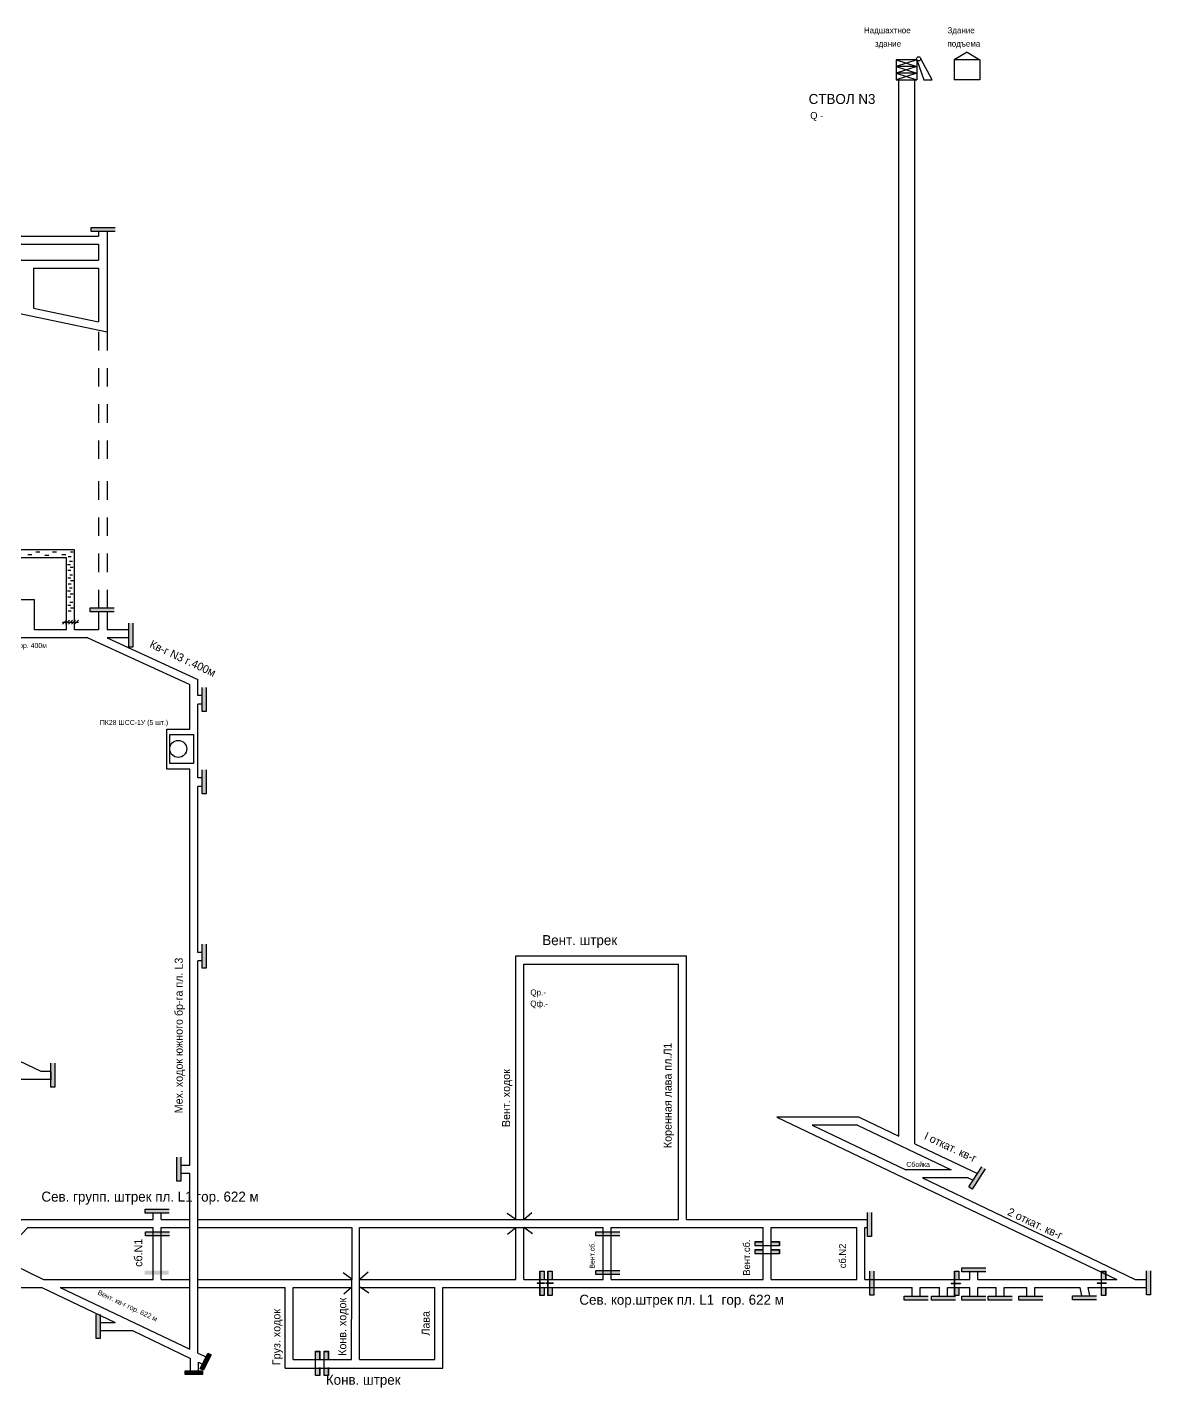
# Model space of a CAD drawing. Header units: millimetres. Extents: x -1214 to 420, y -473 to 386.
# Drawn here: x -142 to 420, y -358 to 322 of the extents above; entities that cross this region are included whole.
import ezdxf

# ---------------------------------------------------------------- set-up
doc = ezdxf.new("R2010")
doc.units = ezdxf.units.MM
doc.layers.add('Двери', color=7, linetype='Continuous')
doc.layers.add('Перемычки', color=7, linetype='Continuous')

msp = doc.modelspace()

# ---------------------------------------------------------------- hatches: boundary and pattern name
h = msp.add_hatch(color=256)
h.paths.add_polyline_path([(-50.15, -341.37), (-51.83, -340.54), (-55.66, -348.32), (-53.98, -349.15)])
h.paths.add_polyline_path([(-50.32, -341.43), (-51.78, -340.71), (-55.49, -348.26), (-54.03, -348.98)], flags=16)
h = msp.add_hatch(color=256)
h.paths.add_polyline_path([(-63.1, -349.37), (-63.1, -351.24), (-54.43, -351.24), (-54.43, -349.37)])
h.paths.add_polyline_path([(-62.97, -349.49), (-62.97, -351.11), (-54.55, -351.11), (-54.55, -349.49)], flags=16)
at = {"layer": 'Двери'}
h = msp.add_hatch(color=256, dxfattribs=at)
h.paths.add_polyline_path([(225.92, -284.8), (221.82, -284.8), (221.82, -287), (225.92, -287), (225.92, -286.9), (221.92, -286.9), (221.92, -284.9), (225.92, -284.9)])
h.paths.add_polyline_path([(229.92, -286.9), (225.92, -286.9), (225.92, -287), (229.92, -287)])
h.paths.add_polyline_path([(234.02, -284.8), (229.92, -284.8), (229.92, -284.9), (233.92, -284.9), (233.92, -286.9), (229.92, -286.9), (229.92, -287), (234.02, -287)])
h = msp.add_hatch(color=3, dxfattribs=at)
h.paths.add_polyline_path([(221.92, -284.9), (221.92, -286.9), (225.92, -286.9), (225.92, -284.9)])
h.paths.add_polyline_path([(233.92, -286.9), (233.92, -284.9), (229.92, -284.9), (229.92, -286.9)])
h = msp.add_hatch(color=256, dxfattribs=at)
h.paths.add_polyline_path([(225.92, -288.8), (221.82, -288.8), (221.82, -291), (225.92, -291), (225.92, -290.9), (221.92, -290.9), (221.92, -288.9), (225.92, -288.9)])
h.paths.add_polyline_path([(229.92, -290.9), (225.92, -290.9), (225.92, -291), (229.92, -291)])
h.paths.add_polyline_path([(234.02, -288.8), (229.92, -288.8), (229.92, -288.9), (233.92, -288.9), (233.92, -290.9), (229.92, -290.9), (229.92, -291), (234.02, -291)])
h = msp.add_hatch(color=3, dxfattribs=at)
h.paths.add_polyline_path([(221.92, -288.9), (221.92, -290.9), (225.92, -290.9), (225.92, -288.9)])
h.paths.add_polyline_path([(233.92, -290.9), (233.92, -288.9), (229.92, -288.9), (229.92, -290.9)])
h = msp.add_hatch(color=256, dxfattribs=at)
h.paths.add_polyline_path([(116.42, -303.67), (116.42, -299.57), (114.22, -299.57), (114.22, -303.67), (114.32, -303.67), (114.32, -299.67), (116.32, -299.67), (116.32, -303.67)])
h.paths.add_polyline_path([(114.32, -307.67), (114.32, -303.67), (114.22, -303.67), (114.22, -307.67)])
h.paths.add_polyline_path([(116.42, -311.77), (116.42, -307.67), (116.32, -307.67), (116.32, -311.67), (114.32, -311.67), (114.32, -307.67), (114.22, -307.67), (114.22, -311.77)])
h = msp.add_hatch(color=3, dxfattribs=at)
h.paths.add_polyline_path([(116.32, -299.67), (114.32, -299.67), (114.32, -303.67), (116.32, -303.67)])
h.paths.add_polyline_path([(114.32, -311.67), (116.32, -311.67), (116.32, -307.67), (114.32, -307.67)])
h = msp.add_hatch(color=256, dxfattribs=at)
h.paths.add_polyline_path([(120.42, -303.67), (120.42, -299.57), (118.22, -299.57), (118.22, -303.67), (118.32, -303.67), (118.32, -299.67), (120.32, -299.67), (120.32, -303.67)])
h.paths.add_polyline_path([(118.32, -307.67), (118.32, -303.67), (118.22, -303.67), (118.22, -307.67)])
h.paths.add_polyline_path([(120.42, -311.77), (120.42, -307.67), (120.32, -307.67), (120.32, -311.67), (118.32, -311.67), (118.32, -307.67), (118.22, -307.67), (118.22, -311.77)])
h = msp.add_hatch(color=3, dxfattribs=at)
h.paths.add_polyline_path([(120.32, -299.67), (118.32, -299.67), (118.32, -303.67), (120.32, -303.67)])
h.paths.add_polyline_path([(118.32, -311.67), (120.32, -311.67), (120.32, -307.67), (118.32, -307.67)])
h = msp.add_hatch(color=256, dxfattribs=at)
h.paths.add_polyline_path([(323.77, -303.67), (323.77, -299.57), (321.57, -299.57), (321.57, -303.67), (321.67, -303.67), (321.67, -299.67), (323.67, -299.67), (323.67, -303.67)])
h.paths.add_polyline_path([(321.67, -307.67), (321.67, -303.67), (321.57, -303.67), (321.57, -307.67)])
h.paths.add_polyline_path([(323.77, -311.77), (323.77, -307.67), (323.67, -307.67), (323.67, -311.67), (321.67, -311.67), (321.67, -307.67), (321.57, -307.67), (321.57, -311.77)])
h = msp.add_hatch(color=3, dxfattribs=at)
h.paths.add_polyline_path([(323.67, -299.67), (321.67, -299.67), (321.67, -303.67), (323.67, -303.67)])
h.paths.add_polyline_path([(321.67, -311.67), (323.67, -311.67), (323.67, -307.67), (321.67, -307.67)])
h = msp.add_hatch(color=256, dxfattribs=at)
h.paths.add_polyline_path([(397.2, -303.69), (397.2, -299.59), (395, -299.59), (395, -303.69), (395.1, -303.69), (395.1, -299.69), (397.1, -299.69), (397.1, -303.69)])
h.paths.add_polyline_path([(395.1, -307.69), (395.1, -303.69), (395, -303.69), (395, -307.69)])
h.paths.add_polyline_path([(397.2, -311.79), (397.2, -307.69), (397.1, -307.69), (397.1, -311.69), (395.1, -311.69), (395.1, -307.69), (395, -307.69), (395, -311.79)])
h = msp.add_hatch(color=3, dxfattribs=at)
h.paths.add_polyline_path([(397.1, -299.69), (395.1, -299.69), (395.1, -303.69), (397.1, -303.69)])
h.paths.add_polyline_path([(395.1, -311.69), (397.1, -311.69), (397.1, -307.69), (395.1, -307.69)])
h = msp.add_hatch(color=256, dxfattribs=at)
h.paths.add_polyline_path([(4.15, -343.7), (4.15, -339.6), (1.95, -339.6), (1.95, -343.7), (2.05, -343.7), (2.05, -339.7), (4.05, -339.7), (4.05, -343.7)])
h.paths.add_polyline_path([(2.05, -347.7), (2.05, -343.7), (1.95, -343.7), (1.95, -347.7)])
h.paths.add_polyline_path([(4.15, -351.8), (4.15, -347.7), (4.05, -347.7), (4.05, -351.7), (2.05, -351.7), (2.05, -347.7), (1.95, -347.7), (1.95, -351.8)])
h = msp.add_hatch(color=3, dxfattribs=at)
h.paths.add_polyline_path([(4.05, -339.7), (2.05, -339.7), (2.05, -343.7), (4.05, -343.7)])
h.paths.add_polyline_path([(2.05, -351.7), (4.05, -351.7), (4.05, -347.7), (2.05, -347.7)])
h = msp.add_hatch(color=256, dxfattribs=at)
h.paths.add_polyline_path([(8.54, -343.7), (8.54, -339.6), (6.34, -339.6), (6.34, -343.7), (6.44, -343.7), (6.44, -339.7), (8.44, -339.7), (8.44, -343.7)])
h.paths.add_polyline_path([(6.44, -347.7), (6.44, -343.7), (6.34, -343.7), (6.34, -347.7)])
h.paths.add_polyline_path([(8.54, -351.8), (8.54, -347.7), (8.44, -347.7), (8.44, -351.7), (6.44, -351.7), (6.44, -347.7), (6.34, -347.7), (6.34, -351.8)])
h = msp.add_hatch(color=3, dxfattribs=at)
h.paths.add_polyline_path([(8.44, -339.7), (6.44, -339.7), (6.44, -343.7), (8.44, -343.7)])
h.paths.add_polyline_path([(6.44, -351.7), (8.44, -351.7), (8.44, -347.7), (6.44, -347.7)])
at = {"layer": 'Перемычки'}
h = msp.add_hatch(color=256, dxfattribs=at)
h.paths.add_polyline_path([(-110.34, 219.98), (-106.24, 219.98), (-106.24, 220.08), (-110.24, 220.08), (-110.23, 222.08), (-106.23, 222.08), (-106.23, 222.18), (-110.33, 222.18)])
h.paths.add_polyline_path([(-106.24, 220.08), (-106.24, 219.98), (-98.14, 219.97), (-98.13, 222.17), (-106.23, 222.18), (-106.23, 222.08), (-98.23, 222.07), (-98.24, 220.07)])
h = msp.add_hatch(color=3, dxfattribs=at)
h.paths.add_polyline_path([(-110.23, 222.08), (-110.24, 220.08), (-106.24, 220.08), (-106.23, 222.08)])
h.paths.add_polyline_path([(-102.24, 220.07), (-102.23, 222.07), (-106.23, 222.08), (-106.24, 220.08)])
h.paths.add_polyline_path([(-102.24, 220.07), (-98.24, 220.07), (-98.23, 222.07), (-102.23, 222.07)])
h = msp.add_hatch(color=256, dxfattribs=at)
h.paths.add_polyline_path([(-110.77, 29.78), (-106.67, 29.78), (-106.67, 29.88), (-110.67, 29.88), (-110.67, 31.88), (-106.67, 31.88), (-106.67, 31.98), (-110.77, 31.98)])
h.paths.add_polyline_path([(-106.67, 29.88), (-106.67, 29.78), (-98.57, 29.77), (-98.57, 31.97), (-106.67, 31.98), (-106.67, 31.88), (-98.67, 31.87), (-98.67, 29.87)])
h = msp.add_hatch(color=3, dxfattribs=at)
h.paths.add_polyline_path([(-110.67, 31.88), (-110.67, 29.88), (-106.67, 29.88), (-106.67, 31.88)])
h.paths.add_polyline_path([(-102.67, 29.87), (-102.67, 31.87), (-106.67, 31.88), (-106.67, 29.88)])
h.paths.add_polyline_path([(-102.67, 29.87), (-98.67, 29.87), (-98.67, 31.87), (-102.67, 31.87)])
h = msp.add_hatch(color=256, dxfattribs=at)
h.paths.add_polyline_path([(-89.26, 12.14), (-89.26, 16.24), (-89.36, 16.24), (-89.36, 12.24), (-91.36, 12.24), (-91.36, 16.24), (-91.46, 16.24), (-91.46, 12.14)])
h.paths.add_polyline_path([(-89.36, 16.24), (-89.26, 16.24), (-89.26, 24.34), (-91.46, 24.34), (-91.46, 16.24), (-91.36, 16.24), (-91.36, 24.24), (-89.36, 24.24)])
h = msp.add_hatch(color=3, dxfattribs=at)
h.paths.add_polyline_path([(-91.36, 12.24), (-89.36, 12.24), (-89.36, 16.24), (-91.36, 16.24)])
h.paths.add_polyline_path([(-89.36, 20.24), (-91.36, 20.24), (-91.36, 16.24), (-89.36, 16.24)])
h.paths.add_polyline_path([(-89.36, 20.24), (-89.36, 24.24), (-91.36, 24.24), (-91.36, 20.24)])
h = msp.add_hatch(color=256, dxfattribs=at)
h.paths.add_polyline_path([(-52.55, -19.98), (-52.55, -15.88), (-52.65, -15.88), (-52.65, -19.88), (-54.65, -19.88), (-54.65, -15.88), (-54.75, -15.88), (-54.75, -19.98)])
h.paths.add_polyline_path([(-52.65, -15.88), (-52.55, -15.88), (-52.55, -7.78), (-54.75, -7.78), (-54.75, -15.88), (-54.65, -15.88), (-54.65, -7.88), (-52.65, -7.88)])
h = msp.add_hatch(color=3, dxfattribs=at)
h.paths.add_polyline_path([(-54.65, -19.88), (-52.65, -19.88), (-52.65, -15.88), (-54.65, -15.88)])
h.paths.add_polyline_path([(-52.65, -11.88), (-54.65, -11.88), (-54.65, -15.88), (-52.65, -15.88)])
h.paths.add_polyline_path([(-52.65, -11.88), (-52.65, -7.88), (-54.65, -7.88), (-54.65, -11.88)])
h = msp.add_hatch(color=256, dxfattribs=at)
h.paths.add_polyline_path([(-52.55, -61.06), (-52.55, -56.96), (-52.65, -56.96), (-52.65, -60.96), (-54.65, -60.96), (-54.65, -56.96), (-54.75, -56.96), (-54.75, -61.06)])
h.paths.add_polyline_path([(-52.65, -56.96), (-52.55, -56.96), (-52.55, -48.86), (-54.75, -48.86), (-54.75, -56.96), (-54.65, -56.96), (-54.65, -48.96), (-52.65, -48.96)])
h = msp.add_hatch(color=3, dxfattribs=at)
h.paths.add_polyline_path([(-54.65, -60.96), (-52.65, -60.96), (-52.65, -56.96), (-54.65, -56.96)])
h.paths.add_polyline_path([(-52.65, -52.96), (-54.65, -52.96), (-54.65, -56.96), (-52.65, -56.96)])
h.paths.add_polyline_path([(-52.65, -52.96), (-52.65, -48.96), (-54.65, -48.96), (-54.65, -52.96)])
h = msp.add_hatch(color=256, dxfattribs=at)
h.paths.add_polyline_path([(-52.55, -148.28), (-52.55, -144.18), (-52.65, -144.18), (-52.65, -148.18), (-54.65, -148.18), (-54.65, -144.18), (-54.75, -144.18), (-54.75, -148.28)])
h.paths.add_polyline_path([(-52.65, -144.18), (-52.55, -144.18), (-52.55, -136.08), (-54.75, -136.08), (-54.75, -144.18), (-54.65, -144.18), (-54.65, -136.18), (-52.65, -136.18)])
h = msp.add_hatch(color=3, dxfattribs=at)
h.paths.add_polyline_path([(-54.65, -148.18), (-52.65, -148.18), (-52.65, -144.18), (-54.65, -144.18)])
h.paths.add_polyline_path([(-52.65, -140.18), (-54.65, -140.18), (-54.65, -144.18), (-52.65, -144.18)])
h.paths.add_polyline_path([(-52.65, -140.18), (-52.65, -136.18), (-54.65, -136.18), (-54.65, -140.18)])
h = msp.add_hatch(color=256, dxfattribs=at)
h.paths.add_polyline_path([(-128.19, -207.7), (-128.19, -203.6), (-128.29, -203.6), (-128.29, -207.6), (-130.29, -207.6), (-130.29, -203.6), (-130.39, -203.6), (-130.39, -207.7)])
h.paths.add_polyline_path([(-128.29, -203.6), (-128.19, -203.6), (-128.19, -195.5), (-130.39, -195.5), (-130.39, -203.6), (-130.29, -203.6), (-130.29, -195.6), (-128.29, -195.6)])
h = msp.add_hatch(color=3, dxfattribs=at)
h.paths.add_polyline_path([(-130.29, -207.6), (-128.29, -207.6), (-128.29, -203.6), (-130.29, -203.6)])
h.paths.add_polyline_path([(-128.29, -199.6), (-130.29, -199.6), (-130.29, -203.6), (-128.29, -203.6)])
h.paths.add_polyline_path([(-128.29, -199.6), (-128.29, -195.6), (-130.29, -195.6), (-130.29, -199.6)])
h = msp.add_hatch(color=256, dxfattribs=at)
h.paths.add_polyline_path([(-65.23, -254.74), (-65.23, -250.64), (-65.33, -250.64), (-65.33, -254.64), (-67.33, -254.64), (-67.33, -250.64), (-67.43, -250.64), (-67.43, -254.74)])
h.paths.add_polyline_path([(-65.33, -250.64), (-65.23, -250.64), (-65.23, -242.54), (-67.43, -242.54), (-67.43, -250.64), (-67.33, -250.64), (-67.33, -242.64), (-65.33, -242.64)])
h = msp.add_hatch(color=3, dxfattribs=at)
h.paths.add_polyline_path([(-67.33, -254.64), (-65.33, -254.64), (-65.33, -250.64), (-67.33, -250.64)])
h.paths.add_polyline_path([(-65.33, -246.64), (-67.33, -246.64), (-67.33, -250.64), (-65.33, -250.64)])
h.paths.add_polyline_path([(-65.33, -246.64), (-65.33, -242.64), (-67.33, -242.64), (-67.33, -246.64)])
h = msp.add_hatch(color=256, dxfattribs=at)
h.paths.add_polyline_path([(330.43, -258.74), (332.64, -255.29), (332.56, -255.23), (330.4, -258.6), (328.72, -257.52), (330.87, -254.15), (330.79, -254.1), (328.58, -257.55)])
h.paths.add_polyline_path([(332.56, -255.23), (332.64, -255.29), (337.01, -248.47), (335.16, -247.28), (330.79, -254.1), (330.87, -254.15), (335.19, -247.42), (336.87, -248.5)])
h = msp.add_hatch(color=3, dxfattribs=at)
h.paths.add_polyline_path([(328.72, -257.52), (330.4, -258.6), (332.56, -255.23), (330.87, -254.15)])
h.paths.add_polyline_path([(334.71, -251.86), (333.03, -250.79), (330.87, -254.15), (332.56, -255.23)])
h.paths.add_polyline_path([(334.71, -251.86), (336.87, -248.5), (335.19, -247.42), (333.03, -250.79)])
h = msp.add_hatch(color=256, dxfattribs=at)
h.paths.add_polyline_path([(-83.33, -270.72), (-79.23, -270.73), (-79.23, -270.63), (-83.23, -270.62), (-83.23, -268.62), (-79.23, -268.63), (-79.23, -268.53), (-83.33, -268.52)])
h.paths.add_polyline_path([(-79.23, -270.63), (-79.23, -270.73), (-71.13, -270.74), (-71.13, -268.54), (-79.23, -268.53), (-79.23, -268.63), (-71.23, -268.64), (-71.23, -270.64)])
h = msp.add_hatch(color=3, dxfattribs=at)
h.paths.add_polyline_path([(-83.23, -268.62), (-83.23, -270.62), (-79.23, -270.63), (-79.23, -268.63)])
h.paths.add_polyline_path([(-75.23, -270.63), (-75.23, -268.63), (-79.23, -268.63), (-79.23, -270.63)])
h.paths.add_polyline_path([(-75.23, -270.63), (-71.23, -270.64), (-71.23, -268.64), (-75.23, -268.63)])
h = msp.add_hatch(color=256, dxfattribs=at)
h.paths.add_polyline_path([(280.16, -282.32), (280.16, -278.22), (280.06, -278.22), (280.06, -282.22), (278.06, -282.22), (278.06, -278.22), (277.96, -278.22), (277.96, -282.32)])
h.paths.add_polyline_path([(280.06, -278.22), (280.16, -278.22), (280.16, -270.12), (277.96, -270.12), (277.96, -278.22), (278.06, -278.22), (278.06, -270.22), (280.06, -270.22)])
h = msp.add_hatch(color=3, dxfattribs=at)
h.paths.add_polyline_path([(278.06, -282.22), (280.06, -282.22), (280.06, -278.22), (278.06, -278.22)])
h.paths.add_polyline_path([(280.06, -274.22), (278.06, -274.22), (278.06, -278.22), (280.06, -278.22)])
h.paths.add_polyline_path([(280.06, -274.22), (280.06, -270.22), (278.06, -270.22), (278.06, -274.22)])
h = msp.add_hatch(color=256, dxfattribs=at)
h.paths.add_polyline_path([(-83.05, -282.05), (-78.95, -282.05), (-78.95, -281.95), (-82.95, -281.95), (-82.95, -279.95), (-78.95, -279.95), (-78.95, -279.85), (-83.05, -279.85)])
h.paths.add_polyline_path([(-78.95, -281.95), (-78.95, -282.05), (-70.85, -282.05), (-70.85, -279.85), (-78.95, -279.85), (-78.95, -279.95), (-70.95, -279.95), (-70.95, -281.95)])
h = msp.add_hatch(color=3, dxfattribs=at)
h.paths.add_polyline_path([(-82.95, -279.95), (-82.95, -281.95), (-78.95, -281.95), (-78.95, -279.95)])
h.paths.add_polyline_path([(-74.95, -281.95), (-74.95, -279.95), (-78.95, -279.95), (-78.95, -281.95)])
h.paths.add_polyline_path([(-74.95, -281.95), (-70.95, -281.95), (-70.95, -279.95), (-74.95, -279.95)])
h = msp.add_hatch(color=256, dxfattribs=at)
h.paths.add_polyline_path([(142.06, -282.05), (146.16, -282.05), (146.16, -281.95), (142.16, -281.95), (142.16, -279.95), (146.16, -279.95), (146.16, -279.85), (142.06, -279.85)])
h.paths.add_polyline_path([(146.16, -281.95), (146.16, -282.05), (154.26, -282.05), (154.26, -279.85), (146.16, -279.85), (146.16, -279.95), (154.16, -279.95), (154.16, -281.95)])
h = msp.add_hatch(color=3, dxfattribs=at)
h.paths.add_polyline_path([(142.16, -279.95), (142.16, -281.95), (146.16, -281.95), (146.16, -279.95)])
h.paths.add_polyline_path([(150.16, -281.95), (150.16, -279.95), (146.16, -279.95), (146.16, -281.95)])
h.paths.add_polyline_path([(150.16, -281.95), (154.16, -281.95), (154.16, -279.95), (150.16, -279.95)])
h = msp.add_hatch(color=256, dxfattribs=at)
h.paths.add_polyline_path([(325.13, -300.1), (329.23, -300.1), (329.23, -300), (325.23, -300), (325.23, -298), (329.23, -298), (329.23, -297.9), (325.13, -297.9)])
h.paths.add_polyline_path([(329.23, -300), (329.23, -300.1), (337.33, -300.1), (337.33, -297.9), (329.23, -297.9), (329.23, -298), (337.23, -298), (337.23, -300)])
h = msp.add_hatch(color=3, dxfattribs=at)
h.paths.add_polyline_path([(325.23, -298), (325.23, -300), (329.23, -300), (329.23, -298)])
h.paths.add_polyline_path([(333.23, -300), (333.23, -298), (329.23, -298), (329.23, -300)])
h.paths.add_polyline_path([(333.23, -300), (337.23, -300), (337.23, -298), (333.23, -298)])
h = msp.add_hatch(color=3, dxfattribs=at)
h.paths.add_polyline_path([(-83.4, -299.33), (-83.4, -301.33), (-79.4, -301.33), (-79.4, -299.33)])
h.paths.add_polyline_path([(-75.4, -301.33), (-75.4, -299.33), (-79.4, -299.33), (-79.4, -301.33)])
h.paths.add_polyline_path([(-75.4, -301.33), (-71.4, -301.33), (-71.4, -299.33), (-75.4, -299.33)])
h = msp.add_hatch(color=256, dxfattribs=at)
h.paths.add_polyline_path([(142.06, -301.43), (146.16, -301.43), (146.16, -301.33), (142.16, -301.33), (142.16, -299.33), (146.16, -299.33), (146.16, -299.23), (142.06, -299.23)])
h.paths.add_polyline_path([(146.16, -301.33), (146.16, -301.43), (154.26, -301.43), (154.26, -299.23), (146.16, -299.23), (146.16, -299.33), (154.16, -299.33), (154.16, -301.33)])
h = msp.add_hatch(color=3, dxfattribs=at)
h.paths.add_polyline_path([(142.16, -299.33), (142.16, -301.33), (146.16, -301.33), (146.16, -299.33)])
h.paths.add_polyline_path([(150.16, -301.33), (150.16, -299.33), (146.16, -299.33), (146.16, -301.33)])
h.paths.add_polyline_path([(150.16, -301.33), (154.16, -301.33), (154.16, -299.33), (150.16, -299.33)])
h = msp.add_hatch(color=256, dxfattribs=at)
h.paths.add_polyline_path([(281.27, -311.62), (281.27, -307.52), (281.17, -307.52), (281.17, -311.52), (279.17, -311.52), (279.17, -307.52), (279.07, -307.52), (279.07, -311.62)])
h.paths.add_polyline_path([(281.17, -307.52), (281.27, -307.52), (281.27, -299.42), (279.07, -299.42), (279.07, -307.52), (279.17, -307.52), (279.17, -299.52), (281.17, -299.52)])
h = msp.add_hatch(color=3, dxfattribs=at)
h.paths.add_polyline_path([(279.17, -311.52), (281.17, -311.52), (281.17, -307.52), (279.17, -307.52)])
h.paths.add_polyline_path([(281.17, -303.52), (279.17, -303.52), (279.17, -307.52), (281.17, -307.52)])
h.paths.add_polyline_path([(281.17, -303.52), (281.17, -299.52), (279.17, -299.52), (279.17, -303.52)])
h = msp.add_hatch(color=256, dxfattribs=at)
h.paths.add_polyline_path([(419.74, -311.56), (419.74, -307.46), (419.64, -307.46), (419.64, -311.46), (417.64, -311.46), (417.64, -307.46), (417.54, -307.46), (417.54, -311.56)])
h.paths.add_polyline_path([(419.64, -307.46), (419.74, -307.46), (419.74, -299.36), (417.54, -299.36), (417.54, -307.46), (417.64, -307.46), (417.64, -299.46), (419.64, -299.46)])
h = msp.add_hatch(color=3, dxfattribs=at)
h.paths.add_polyline_path([(417.64, -311.46), (419.64, -311.46), (419.64, -307.46), (417.64, -307.46)])
h.paths.add_polyline_path([(419.64, -303.46), (417.64, -303.46), (417.64, -307.46), (419.64, -307.46)])
h.paths.add_polyline_path([(419.64, -303.46), (419.64, -299.46), (417.64, -299.46), (417.64, -303.46)])
h = msp.add_hatch(color=256, dxfattribs=at)
h.paths.add_polyline_path([(296.34, -314.2), (300.44, -314.2), (300.44, -314.1), (296.44, -314.1), (296.44, -312.1), (300.44, -312.1), (300.44, -312), (296.34, -312)])
h.paths.add_polyline_path([(300.44, -314.1), (300.44, -314.2), (308.54, -314.2), (308.54, -312), (300.44, -312), (300.44, -312.1), (308.44, -312.1), (308.44, -314.1)])
h = msp.add_hatch(color=3, dxfattribs=at)
h.paths.add_polyline_path([(296.44, -312.1), (296.44, -314.1), (300.44, -314.1), (300.44, -312.1)])
h.paths.add_polyline_path([(304.44, -314.1), (304.44, -312.1), (300.44, -312.1), (300.44, -314.1)])
h.paths.add_polyline_path([(304.44, -314.1), (308.44, -314.1), (308.44, -312.1), (304.44, -312.1)])
h = msp.add_hatch(color=256, dxfattribs=at)
h.paths.add_polyline_path([(310.03, -314.2), (314.13, -314.2), (314.13, -314.1), (310.13, -314.1), (310.13, -312.1), (314.13, -312.1), (314.13, -312), (310.03, -312)])
h.paths.add_polyline_path([(314.13, -314.1), (314.13, -314.2), (322.23, -314.2), (322.23, -312), (314.13, -312), (314.13, -312.1), (322.13, -312.1), (322.13, -314.1)])
h = msp.add_hatch(color=3, dxfattribs=at)
h.paths.add_polyline_path([(310.13, -312.1), (310.13, -314.1), (314.13, -314.1), (314.13, -312.1)])
h.paths.add_polyline_path([(318.13, -314.1), (318.13, -312.1), (314.13, -312.1), (314.13, -314.1)])
h.paths.add_polyline_path([(318.13, -314.1), (322.13, -314.1), (322.13, -312.1), (318.13, -312.1)])
h = msp.add_hatch(color=256, dxfattribs=at)
h.paths.add_polyline_path([(325.13, -314.2), (329.23, -314.2), (329.23, -314.1), (325.23, -314.1), (325.23, -312.1), (329.23, -312.1), (329.23, -312), (325.13, -312)])
h.paths.add_polyline_path([(329.23, -314.1), (329.23, -314.2), (337.33, -314.2), (337.33, -312), (329.23, -312), (329.23, -312.1), (337.23, -312.1), (337.23, -314.1)])
h = msp.add_hatch(color=3, dxfattribs=at)
h.paths.add_polyline_path([(325.23, -312.1), (325.23, -314.1), (329.23, -314.1), (329.23, -312.1)])
h.paths.add_polyline_path([(333.23, -314.1), (333.23, -312.1), (329.23, -312.1), (329.23, -314.1)])
h.paths.add_polyline_path([(333.23, -314.1), (337.23, -314.1), (337.23, -312.1), (333.23, -312.1)])
h = msp.add_hatch(color=256, dxfattribs=at)
h.paths.add_polyline_path([(338.39, -314.2), (342.49, -314.2), (342.49, -314.1), (338.49, -314.1), (338.49, -312.1), (342.49, -312.1), (342.49, -312), (338.39, -312)])
h.paths.add_polyline_path([(342.49, -314.1), (342.49, -314.2), (350.59, -314.2), (350.59, -312), (342.49, -312), (342.49, -312.1), (350.49, -312.1), (350.49, -314.1)])
h = msp.add_hatch(color=3, dxfattribs=at)
h.paths.add_polyline_path([(338.49, -312.1), (338.49, -314.1), (342.49, -314.1), (342.49, -312.1)])
h.paths.add_polyline_path([(346.49, -314.1), (346.49, -312.1), (342.49, -312.1), (342.49, -314.1)])
h.paths.add_polyline_path([(346.49, -314.1), (350.49, -314.1), (350.49, -312.1), (346.49, -312.1)])
h = msp.add_hatch(color=256, dxfattribs=at)
h.paths.add_polyline_path([(353.61, -314.2), (357.71, -314.2), (357.71, -314.1), (353.71, -314.1), (353.71, -312.1), (357.71, -312.1), (357.71, -312), (353.61, -312)])
h.paths.add_polyline_path([(357.71, -314.1), (357.71, -314.2), (365.81, -314.2), (365.81, -312), (357.71, -312), (357.71, -312.1), (365.71, -312.1), (365.71, -314.1)])
h = msp.add_hatch(color=3, dxfattribs=at)
h.paths.add_polyline_path([(353.71, -312.1), (353.71, -314.1), (357.71, -314.1), (357.71, -312.1)])
h.paths.add_polyline_path([(361.71, -314.1), (361.71, -312.1), (357.71, -312.1), (357.71, -314.1)])
h.paths.add_polyline_path([(361.71, -314.1), (365.71, -314.1), (365.71, -312.1), (361.71, -312.1)])
h = msp.add_hatch(color=256, dxfattribs=at)
h.paths.add_polyline_path([(380.44, -314.03), (384.54, -314.03), (384.54, -313.93), (380.54, -313.93), (380.54, -311.93), (384.54, -311.93), (384.54, -311.83), (380.44, -311.83)])
h.paths.add_polyline_path([(384.54, -313.93), (384.54, -314.03), (392.64, -314.03), (392.64, -311.83), (384.54, -311.83), (384.54, -311.93), (392.54, -311.93), (392.54, -313.93)])
h = msp.add_hatch(color=3, dxfattribs=at)
h.paths.add_polyline_path([(380.54, -311.93), (380.54, -313.93), (384.54, -313.93), (384.54, -311.93)])
h.paths.add_polyline_path([(388.54, -313.93), (388.54, -311.93), (384.54, -311.93), (384.54, -313.93)])
h.paths.add_polyline_path([(388.54, -313.93), (392.54, -313.93), (392.54, -311.93), (388.54, -311.93)])
h = msp.add_hatch(color=256, dxfattribs=at)
h.paths.add_polyline_path([(-105.61, -333.29), (-105.61, -329.19), (-105.71, -329.19), (-105.71, -333.19), (-107.71, -333.19), (-107.71, -329.19), (-107.81, -329.19), (-107.81, -333.29)])
h.paths.add_polyline_path([(-105.71, -329.19), (-105.61, -329.19), (-105.61, -321.09), (-107.81, -321.09), (-107.81, -329.19), (-107.71, -329.19), (-107.71, -321.19), (-105.71, -321.19)])
h = msp.add_hatch(color=3, dxfattribs=at)
h.paths.add_polyline_path([(-107.71, -333.19), (-105.71, -333.19), (-105.71, -329.19), (-107.71, -329.19)])
h.paths.add_polyline_path([(-105.71, -325.19), (-107.71, -325.19), (-107.71, -329.19), (-105.71, -329.19)])
h.paths.add_polyline_path([(-105.71, -325.19), (-105.71, -321.19), (-107.71, -321.19), (-107.71, -325.19)])
for points in [[(-55.49, -348.26), (-54.03, -348.98), (-50.32, -341.43), (-51.78, -340.71)], [(-54.55, -351.11), (-54.55, -349.49), (-62.97, -349.49), (-62.97, -351.11)]]:
    msp.add_hatch(color=3, dxfattribs=at).paths.add_polyline_path(points)

# ---------------------------------------------------------------- linework, layer by layer
for p, q in [((310.41, 295.81), (304.72, 306.31)), ((327.91, 309.59), (321.41, 305.82)), ((327.91, 309.59), (334.26, 305.82)), ((302.68, 305.82), (292.43, 302.49)), ((292.43, 305.82), (302.68, 302.49)), ((302.68, 305.82), (292.43, 305.82)), ((292.43, 305.82), (292.43, 295.82)), ((292.43, 302.49), (302.68, 299.15)), ((302.68, 302.49), (292.43, 299.15)), ((302.68, 302.49), (292.43, 302.49)), ((302.68, 305.82), (306.24, 295.81)), ((302.68, 305.82), (302.68, 295.82)), ((334.26, 305.82), (321.41, 305.82)), ((321.41, 305.82), (321.41, 295.82)), ((334.26, 305.82), (334.26, 295.82)), ((302.68, 299.15), (292.43, 295.82)), ((292.43, 299.15), (302.68, 295.82)), ((302.68, 299.15), (292.43, 299.15)), ((292.43, 295.82), (302.68, 295.82)), ((292.43, 295.82), (292.43, 295.82)), ((293.8, -232.06), (293.8, 295.82)), ((301.8, -235.88), (301.8, 295.82)), ((306.24, 295.81), (310.41, 295.81)), ((334.26, 295.82), (321.41, 295.82)), ((321.41, 295.82), (321.41, 295.82)), ((-198.56, 217.71), (-138.56, 217.71)), ((-138.56, 217.71), (-106.5, 217.71)), ((-106.5, 220.08), (-106.5, 217.71)), ((-102.13, 220.07), (-102.13, 163.43)), ((-198.56, 213.71), (-106.5, 213.71)), ((-106.5, 213.71), (-106.5, 205.71)), ((-198.56, 205.71), (-106.5, 205.71)), ((-106.5, 208.18), (-106.5, 205.71)), ((-249.26, 200.45), (-102.13, 169.89)), ((-139.01, 201.71), (-139.01, 181.67)), ((-139.01, 201.71), (-106.5, 201.71)), ((-106.5, 201.71), (-106.5, 174.96)), ((-139.01, 181.67), (-106.5, 174.96)), ((-106.5, 169.89), (-106.5, 160.63)), ((-102.13, 169.89), (-102.13, 160.63)), ((-106.5, 151.8), (-106.5, 142.53)), ((-102.13, 151.8), (-102.13, 142.53)), ((-106.5, 133.71), (-106.5, 124.44)), ((-102.13, 133.71), (-102.13, 124.44)), ((-106.5, 115.61), (-106.5, 106.34)), ((-102.13, 115.61), (-102.13, 106.34)), ((-106.5, 95.26), (-106.5, 85.99)), ((-102.13, 95.26), (-102.13, 85.99)), ((-106.5, 77.16), (-106.5, 67.89)), ((-102.13, 77.16), (-102.13, 67.89)), ((-118.56, 60.89), (-198.56, 60.89)), ((-122.56, 56.89), (-158.56, 56.89)), ((-141.82, 58.64), (-139.89, 58.64)), ((-137.81, 59.89), (-135.89, 59.89)), ((-133.28, 58.34), (-131.35, 58.34)), ((-129.46, 59.89), (-127.53, 59.89)), ((-124.78, 58.58), (-122.85, 58.58)), ((-122.56, 20.89), (-122.56, 56.89)), ((-121.62, 57.52), (-120.16, 57.52)), ((-120.99, 55.19), (-119.53, 55.19)), ((-120.56, 59.89), (-119.1, 59.89)), ((-118.56, 20.89), (-118.56, 60.89)), ((-106.5, 59.07), (-106.5, 49.8)), ((-102.13, 59.07), (-102.13, 49.8)), ((-121.95, 53.68), (-120.49, 53.68)), ((-121.8, 50.75), (-120.34, 50.75)), ((-120.9, 48.46), (-119.43, 48.46)), ((-120.59, 52.28), (-119.13, 52.28)), ((-121.85, 46.95), (-120.39, 46.95)), ((-121.7, 44.02), (-120.24, 44.02)), ((-121.04, 41.9), (-119.58, 41.9)), ((-120.49, 45.55), (-119.03, 45.55)), ((-106.5, 40.98), (-106.5, 31.71)), ((-102.13, 40.98), (-102.13, 31.71)), ((-138.56, 35.89), (-158.56, 35.89)), ((-138.56, 20.89), (-138.56, 35.89)), ((-121.99, 40.4), (-120.53, 40.4)), ((-121.84, 37.47), (-120.38, 37.47)), ((-120.86, 34.86), (-119.4, 34.86)), ((-120.63, 39), (-119.17, 39)), ((-121.81, 33.36), (-120.35, 33.36)), ((-121.67, 30.43), (-120.2, 30.43)), ((-120.45, 31.95), (-118.99, 31.95)), ((-106.5, 29.88), (-106.5, 20.89)), ((-102.13, 29.87), (-102.13, 20.89)), ((-122.56, 20.89), (-138.56, 20.89)), ((-106.5, 20.89), (-118.56, 20.89)), ((-91.36, 20.89), (-102.13, 20.89)), ((-111.77, 16.89), (-207.43, 16.89)), ((-111.77, 16.89), (-60.81, -6.36)), ((-102.13, 16.89), (-56.81, -3.79)), ((-91.36, 16.89), (-102.13, 16.89)), ((-60.81, -28.7), (-60.81, -6.36)), ((-56.81, -11.94), (-56.81, -3.79)), ((-54.65, -11.94), (-56.81, -11.94)), ((-54.65, -16.21), (-56.81, -16.21)), ((-56.81, -53.02), (-56.81, -16.21)), ((-72.3, -28.7), (-60.81, -28.7)), ((-72.3, -48.62), (-72.3, -28.7)), ((-60.81, -48.62), (-72.3, -48.62)), ((-60.81, -70.07), (-60.81, -48.62)), ((-54.65, -53.02), (-56.81, -53.02)), ((-56.81, -71.98), (-56.81, -57.29)), ((-54.65, -57.29), (-56.81, -57.29)), ((-60.81, -246.64), (-60.81, -70.07)), ((-56.81, -140.24), (-56.81, -71.98)), ((-54.65, -140.24), (-56.81, -140.24)), ((102.21, -273.69), (102.21, -141.92)), ((102.21, -141.92), (187.58, -141.92)), ((187.58, -273.69), (187.58, -141.92)), ((-56.81, -340.5), (-56.81, -144.51)), ((-54.65, -144.51), (-56.81, -144.51)), ((106.21, -273.69), (106.21, -146.22)), ((106.21, -146.22), (183.58, -146.22)), ((183.58, -273.69), (183.58, -146.22)), ((-202.95, -167.41), (-135.34, -199.65)), ((-343.74, -203.65), (-130.29, -203.65)), ((-135.34, -199.65), (-130.29, -199.65)), ((-130.29, -200), (-130.29, -204)), ((-130.29, -204), (-130.29, -204)), ((232.67, -222.59), (348.19, -277.69)), ((273.95, -222.59), (232.67, -222.59)), ((273.95, -222.59), (293.8, -232.06)), ((250.35, -226.59), (297.24, -248.96)), ((273.05, -226.59), (250.35, -226.59)), ((273.05, -226.59), (319.94, -248.96)), ((301.8, -235.88), (333.04, -250.77)), ((304.84, -241.76), (319.94, -248.96)), ((-65.33, -246.64), (-60.81, -246.64)), ((-65.33, -250.64), (-60.81, -250.64)), ((-60.81, -338.59), (-60.81, -250.64)), ((319.94, -248.96), (297.24, -248.96)), ((328.33, -252.96), (305.62, -252.96)), ((305.62, -252.96), (357.48, -277.69)), ((328.33, -252.96), (330.86, -254.17)), ((-79.2, -273.69), (-79.2, -270.63)), ((-75.2, -273.69), (-75.2, -270.63)), ((97.84, -270.58), (102.17, -273.66)), ((106.21, -273.69), (110.28, -270.28)), ((-156.39, -293), (-141.77, -277.69)), ((-146.33, -273.69), (-92.83, -273.69)), ((-141.77, -277.69), (-79.11, -277.69)), ((-92.83, -273.69), (-79.2, -273.69)), ((-79.11, -303.69), (-79.11, -277.69)), ((-75.2, -273.69), (-60.81, -273.69)), ((-75.11, -303.69), (-75.11, -277.69)), ((-75.11, -277.69), (-71.99, -277.69)), ((-71.99, -277.69), (-60.81, -277.69)), ((-56.81, -273.69), (106.21, -273.69)), ((-56.81, -277.69), (20.11, -277.69)), ((20.25, -277.69), (20.25, -303.69)), ((24.11, -277.69), (76.71, -277.69)), ((24.11, -303.69), (24.11, -277.69)), ((76.06, -277.69), (106.21, -277.69)), ((98.1, -281.14), (102.17, -277.72)), ((102.21, -303.69), (102.21, -277.69)), ((106.19, -277.67), (110.52, -280.75)), ((106.21, -273.69), (149.62, -273.69)), ((106.21, -273.69), (106.35, -273.69)), ((106.21, -277.69), (111.29, -277.69)), ((106.21, -277.69), (127.06, -277.69)), ((106.21, -303.69), (106.21, -277.69)), ((111.29, -277.69), (123.06, -277.69)), ((127.06, -277.69), (145.8, -277.69)), ((145.8, -303.69), (145.8, -277.69)), ((149.4, -273.69), (183.58, -273.69)), ((149.8, -303.69), (149.8, -277.69)), ((149.8, -277.69), (153.62, -277.69)), ((153.62, -277.69), (181.78, -277.69)), ((181.49, -277.69), (225.9, -277.69)), ((187.58, -273.69), (278.06, -273.69)), ((225.9, -303.69), (225.9, -277.69)), ((229.9, -303.69), (229.9, -277.69)), ((229.9, -277.69), (272.73, -277.69)), ((272.73, -303.69), (272.73, -277.69)), ((276.73, -303.69), (276.73, -277.68)), ((276.73, -277.68), (278.03, -277.68)), ((348.19, -277.69), (380.37, -293.04)), ((357.48, -277.69), (380.37, -288.61)), ((380.37, -288.61), (412, -303.69)), ((-149.08, -296.49), (-133.99, -303.69)), ((380.37, -293.04), (402.7, -303.69)), ((-133.99, -303.69), (-79.11, -303.69)), ((-75.11, -303.69), (-71.99, -303.69)), ((-71.99, -303.69), (-60.81, -303.69)), ((-56.81, -303.69), (20.1, -303.69)), ((15.93, -300.31), (20.26, -303.39)), ((20.1, -343.77), (20.25, -303.58)), ((24.1, -343.77), (24.11, -303.69)), ((24.1, -303.69), (76.51, -303.69)), ((24.31, -303.42), (28.38, -300)), ((76.06, -303.69), (92.74, -303.69)), ((91.21, -303.69), (102.21, -303.69)), ((106.21, -303.69), (123.06, -303.69)), ((106.21, -303.69), (127.06, -303.69)), ((127.06, -303.69), (145.8, -303.69)), ((149.8, -303.69), (153.53, -303.69)), ((153.62, -303.69), (181.78, -303.69)), ((181.14, -303.69), (209.43, -303.69)), ((209.47, -303.69), (224.03, -303.69)), ((223.18, -303.69), (223.21, -303.69)), ((223.21, -303.69), (225.9, -303.69)), ((229.9, -303.69), (272.73, -303.69)), ((276.73, -303.69), (329.23, -303.69)), ((319.9, -305.6), (319.9, -305.74)), ((324.56, -305.6), (324.56, -305.74)), ((329.23, -303.69), (329.23, -300)), ((333.23, -303.69), (333.23, -300)), ((333.23, -303.69), (368.79, -303.69)), ((368.79, -303.69), (380.37, -303.69)), ((380.37, -303.69), (402.7, -303.69)), ((392.9, -305.46), (392.9, -305.6)), ((401.64, -303.69), (402.7, -303.69)), ((412, -303.69), (417.64, -303.69)), ((-187.6, -307.69), (-134.89, -307.69)), ((-134.89, -307.69), (-98.17, -325.2)), ((-125.6, -307.69), (-71.99, -307.69)), ((-125.6, -307.69), (-60.81, -338.59)), ((-71.99, -307.69), (-60.81, -307.69)), ((-56.81, -307.69), (-13.13, -307.69)), ((-13.13, -348.03), (-13.13, -307.69)), ((-9.13, -343.77), (-9.13, -307.69)), ((-9.13, -307.69), (20.11, -307.69)), ((16.2, -310.86), (20.27, -307.45)), ((24.11, -307.69), (61.69, -307.69)), ((24.29, -307.4), (28.62, -310.48)), ((61.69, -343.77), (61.69, -307.69)), ((65.69, -348.03), (65.69, -307.69)), ((65.69, -307.69), (127.06, -307.69)), ((127.06, -307.69), (153.62, -307.69)), ((153.62, -307.69), (292.8, -307.69)), ((292.8, -307.69), (300.44, -307.69)), ((300.44, -312.1), (300.44, -307.69)), ((304.44, -312.1), (304.44, -307.69)), ((304.44, -307.69), (314.13, -307.69)), ((314.13, -312.1), (314.13, -307.69)), ((318.13, -312.1), (318.13, -307.69)), ((318.13, -307.69), (329.23, -307.69)), ((329.23, -312.1), (329.23, -307.69)), ((333.23, -312.1), (333.23, -307.69)), ((333.23, -307.69), (342.49, -307.69)), ((342.49, -312.1), (342.49, -307.69)), ((346.49, -312.1), (346.49, -307.69)), ((346.49, -307.69), (357.69, -307.69)), ((357.69, -312.1), (357.69, -307.69)), ((361.69, -312.1), (361.69, -307.69)), ((361.69, -307.69), (368.4, -307.69)), ((365.51, -307.69), (380.37, -307.69)), ((380.37, -307.69), (382.37, -307.69)), ((382.37, -307.69), (384.18, -307.69)), ((384.18, -307.69), (385.02, -311.93)), ((388.26, -307.69), (389.1, -311.93)), ((388.26, -307.69), (396.25, -307.69)), ((396.25, -307.69), (417.64, -307.69)), ((-105.71, -325.2), (-98.17, -325.2)), ((-105.71, -329.32), (-89.53, -329.32)), ((-89.53, -329.32), (-60.49, -343.17)), ((-84.94, -327.08), (-77.63, -330.56)), ((-60.49, -349.37), (-60.49, -343.17)), ((-56.81, -340.5), (-52.65, -342.48)), ((-56.49, -349.37), (-56.49, -345.08)), ((-56.49, -345.08), (-54.53, -346.02)), ((-13.13, -343.77), (-13.13, -343.77)), ((-9.13, -343.77), (20.1, -343.77)), ((24.1, -343.77), (61.69, -343.77)), ((-13.13, -348.03), (65.69, -348.03))]:
    msp.add_line(p, q)
at = {"color": 7}
for points in [[(-124.56, 23.73), (-122.56, 25.73)], [(-124.56, 24.73), (-116.56, 24.73)], [(-123.06, 23.73), (-121.06, 25.73)], [(-121.56, 23.73), (-119.56, 25.73)], [(-120.06, 23.73), (-118.06, 25.73)], [(-118.56, 23.73), (-116.56, 25.73)]]:
    msp.add_lwpolyline(points, dxfattribs=at)
for points in [[(-70.9, -45.88), (-70.9, -31.31), (-59.03, -31.31), (-59.03, -45.88)], [(-50.15, -341.37), (-53.98, -349.15), (-55.66, -348.32), (-51.83, -340.54)], [(-50.32, -341.43), (-54.03, -348.98), (-55.49, -348.26), (-51.78, -340.71)], [(-63.1, -349.37), (-54.43, -349.37), (-54.43, -351.24), (-63.1, -351.24)], [(-62.97, -349.49), (-54.55, -349.49), (-54.55, -351.11), (-62.97, -351.11)]]:
    msp.add_lwpolyline(points, close=True)
for centre, radius in [((303.68, 306.34), 1.04), ((-66.61, -38.56), 4.26)]:
    msp.add_circle(centre, radius)
at = {"layer": 'Двери'}
for p, q in [((112.9, -305.46), (116.56, -305.46)), ((112.9, -305.46), (116.56, -305.46)), ((112.9, -305.46), (116.56, -305.46)), ((112.9, -305.46), (116.56, -305.46)), ((112.9, -305.46), (112.9, -305.6)), ((112.9, -305.47), (116.56, -305.47)), ((112.9, -305.48), (116.56, -305.48)), ((112.9, -305.49), (116.56, -305.49)), ((112.9, -305.5), (116.56, -305.5)), ((112.9, -305.51), (116.56, -305.51)), ((112.9, -305.52), (116.56, -305.52)), ((112.9, -305.53), (116.56, -305.53)), ((112.9, -305.54), (116.56, -305.54)), ((112.9, -305.55), (116.56, -305.55)), ((112.9, -305.56), (116.56, -305.56)), ((112.9, -305.57), (116.56, -305.57)), ((112.9, -305.58), (116.56, -305.58)), ((112.9, -305.59), (116.56, -305.59)), ((112.9, -305.6), (116.56, -305.6)), ((116.56, -305.46), (116.56, -305.6)), ((117.16, -305.46), (120.82, -305.46)), ((117.16, -305.46), (117.16, -305.6)), ((117.16, -305.46), (120.82, -305.46)), ((117.16, -305.46), (120.82, -305.46)), ((117.16, -305.46), (120.82, -305.46)), ((117.16, -305.47), (120.82, -305.47)), ((117.16, -305.48), (120.82, -305.48)), ((117.16, -305.49), (120.82, -305.49)), ((117.16, -305.5), (120.82, -305.5)), ((117.16, -305.51), (120.82, -305.51)), ((117.16, -305.52), (120.82, -305.52)), ((117.16, -305.53), (120.82, -305.53)), ((117.16, -305.54), (120.82, -305.54)), ((117.16, -305.55), (120.82, -305.55)), ((117.16, -305.56), (120.82, -305.56)), ((117.16, -305.57), (120.82, -305.57)), ((117.16, -305.58), (120.82, -305.58)), ((117.16, -305.59), (120.82, -305.59)), ((117.16, -305.6), (120.82, -305.6)), ((120.82, -305.46), (120.82, -305.6)), ((319.9, -305.6), (324.56, -305.6)), ((319.9, -305.74), (324.56, -305.74)), ((392.9, -305.46), (397.58, -305.46)), ((392.9, -305.6), (397.58, -305.6))]:
    msp.add_line(p, q, dxfattribs=at)
for points in [[(229.92, -284.8), (234.02, -284.8), (234.02, -287), (221.82, -287), (221.82, -284.8), (225.92, -284.8)], [(229.92, -284.9), (233.92, -284.9), (233.92, -286.9), (221.92, -286.9), (221.92, -284.9), (225.92, -284.9)], [(229.92, -288.8), (234.02, -288.8), (234.02, -291), (221.82, -291), (221.82, -288.8), (225.92, -288.8)], [(229.92, -288.9), (233.92, -288.9), (233.92, -290.9), (221.92, -290.9), (221.92, -288.9), (225.92, -288.9)], [(116.42, -307.67), (116.42, -311.77), (114.22, -311.77), (114.22, -299.57), (116.42, -299.57), (116.42, -303.67)], [(116.32, -307.67), (116.32, -311.67), (114.32, -311.67), (114.32, -299.67), (116.32, -299.67), (116.32, -303.67)], [(120.42, -307.67), (120.42, -311.77), (118.22, -311.77), (118.22, -299.57), (120.42, -299.57), (120.42, -303.67)], [(120.32, -307.67), (120.32, -311.67), (118.32, -311.67), (118.32, -299.67), (120.32, -299.67), (120.32, -303.67)], [(323.77, -307.67), (323.77, -311.77), (321.57, -311.77), (321.57, -299.57), (323.77, -299.57), (323.77, -303.67)], [(323.67, -307.67), (323.67, -311.67), (321.67, -311.67), (321.67, -299.67), (323.67, -299.67), (323.67, -303.67)], [(397.2, -307.69), (397.2, -311.79), (395, -311.79), (395, -299.59), (397.2, -299.59), (397.2, -303.69)], [(397.1, -307.69), (397.1, -311.69), (395.1, -311.69), (395.1, -299.69), (397.1, -299.69), (397.1, -303.69)], [(4.15, -347.7), (4.15, -351.8), (1.95, -351.8), (1.95, -339.6), (4.15, -339.6), (4.15, -343.7)], [(4.05, -347.7), (4.05, -351.7), (2.05, -351.7), (2.05, -339.7), (4.05, -339.7), (4.05, -343.7)], [(8.54, -347.7), (8.54, -351.8), (6.34, -351.8), (6.34, -339.6), (8.54, -339.6), (8.54, -343.7)], [(8.44, -347.7), (8.44, -351.7), (6.44, -351.7), (6.44, -339.7), (8.44, -339.7), (8.44, -343.7)]]:
    msp.add_lwpolyline(points, dxfattribs=at)
at = {"layer": 'Перемычки'}
for points in [[(-98.24, 220.07), (-110.24, 220.08), (-110.23, 222.08), (-98.23, 222.07)], [(-98.67, 29.87), (-110.67, 29.88), (-110.67, 31.88), (-98.67, 31.87)], [(-89.36, 24.24), (-89.36, 12.24), (-91.36, 12.24), (-91.36, 24.24)], [(-52.65, -7.88), (-52.65, -19.88), (-54.65, -19.88), (-54.65, -7.88)], [(-52.65, -48.96), (-52.65, -60.96), (-54.65, -60.96), (-54.65, -48.96)], [(-52.65, -136.18), (-52.65, -148.18), (-54.65, -148.18), (-54.65, -136.18)], [(-128.29, -195.6), (-128.29, -207.6), (-130.29, -207.6), (-130.29, -195.6)], [(-65.33, -242.64), (-65.33, -254.64), (-67.33, -254.64), (-67.33, -242.64)], [(336.87, -248.5), (330.4, -258.6), (328.72, -257.52), (335.19, -247.42)], [(-71.23, -270.64), (-83.23, -270.62), (-83.23, -268.62), (-71.23, -268.64)], [(280.06, -270.22), (280.06, -282.22), (278.06, -282.22), (278.06, -270.22)], [(-70.95, -281.95), (-82.95, -281.95), (-82.95, -279.95), (-70.95, -279.95)], [(154.16, -281.95), (142.16, -281.95), (142.16, -279.95), (154.16, -279.95)], [(337.23, -300), (325.23, -300), (325.23, -298), (337.23, -298)], [(154.16, -301.33), (142.16, -301.33), (142.16, -299.33), (154.16, -299.33)], [(281.17, -299.52), (281.17, -311.52), (279.17, -311.52), (279.17, -299.52)], [(419.64, -299.46), (419.64, -311.46), (417.64, -311.46), (417.64, -299.46)], [(308.44, -314.1), (296.44, -314.1), (296.44, -312.1), (308.44, -312.1)], [(322.13, -314.1), (310.13, -314.1), (310.13, -312.1), (322.13, -312.1)], [(337.23, -314.1), (325.23, -314.1), (325.23, -312.1), (337.23, -312.1)], [(350.49, -314.1), (338.49, -314.1), (338.49, -312.1), (350.49, -312.1)], [(365.71, -314.1), (353.71, -314.1), (353.71, -312.1), (365.71, -312.1)], [(392.54, -313.93), (380.54, -313.93), (380.54, -311.93), (392.54, -311.93)], [(-105.71, -321.19), (-105.71, -333.19), (-107.71, -333.19), (-107.71, -321.19)]]:
    msp.add_lwpolyline(points, dxfattribs=at)

# ---------------------------------------------------------------- texts
for s, height, p in [('Надшахтное', 3, (276.24, 319.1)), ('Здание', 3, (318.04, 319.1)), ('здание', 3, (281.76, 312.43)), ('подъема', 3, (318.02, 312.43)), ('СТВОЛ N3', 5, (248.65, 283.77)), ('Q - ', 3.5, (249.42, 276.26)), ('4 сев. откат. штрек укл. 7-9 пл. L1 гор. 400м', 2.5, (-202.5, 11.86)), ('Вент. штрек', 5, (115.44, -136.63)), ('Qф.-', 3, (109.46, -167.36)), ('Сбойка', 2.5, (297.51, -247.48)), ('Сев. групп. штрек пл. L1 гор. 622 м', 5, (-135.03, -264.82)), ('Сев. кор.штрек пл. L1  гор. 622 м', 5, (133.99, -316.36)), ('Конв. штрек', 5, (7.2, -356.37))]:
    msp.add_text(s, height=height).set_placement(p)
for s, height, rotation, p in [('Кв-г N3 г.400м', 4, 335, (-81.25, 12.36)), ('Мех. ходок южного бр-га пл. L3', 4, 90, (-64.37, -220.67)), ('Коренная лава пл.Л1', 4, 90, (180.12, -238.07)), ('Вент. ходок', 4, 90, (99.33, -227.59)), ('I откат. кв-г', 4, 335, (306.02, -233.49)), ('2 откат. кв-г', 4, 335, (347.67, -271.34)), ('сб.N1', 4, 90, (-84.6, -297.43)), ('Вент.сб.', 3.5, 90, (219.35, -301.82)), ('Вент.сб.', 2.5, 90, (141.62, -298.32)), ('сб.N2', 3.5, 90, (267.32, -298.14)), ('Груз. ходок', 4, 90, (-15.52, -346.55)), ('Конв. ходок', 4, 90, (17.4, -341.87)), ('Лава', 4, 90, (59.11, -331.81))]:
    msp.add_text(s, height=height, rotation=rotation).set_placement(p)
at = {"color": 7}
msp.add_text('ПК28 ШСС-1У (5 шт.)', height=2.5, dxfattribs=at).set_placement((-105.83, -26.61))
at = {"color": 1}
msp.add_text('Qр.-', height=3, dxfattribs=at).set_placement((109.46, -161.78))
at = {"color": 7}
msp.add_text('Вент. кв-г гор. 622 м', height=2.5, rotation=335, dxfattribs=at).set_placement((-107.16, -311.14))

doc.saveas('drawing.dxf')
